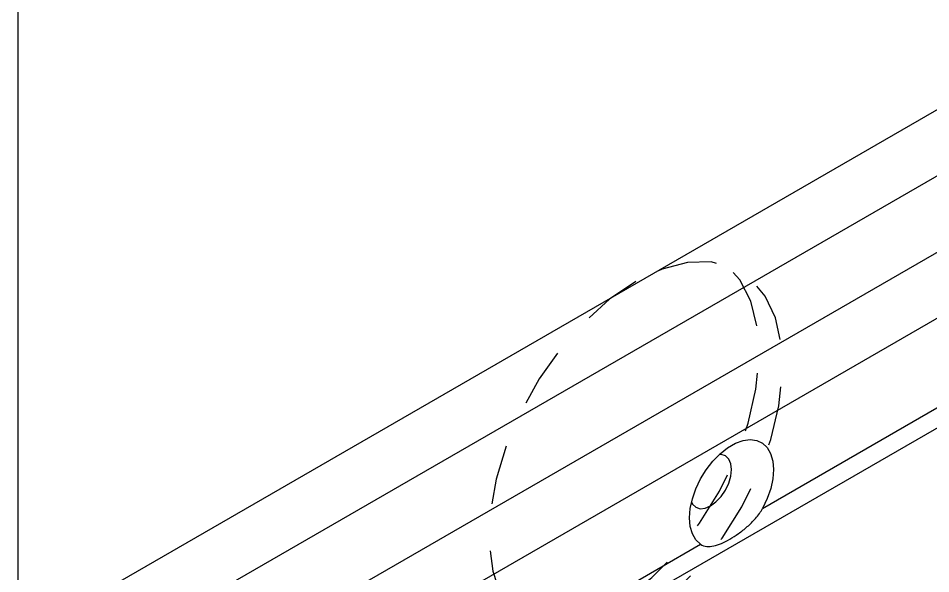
# Model space of a CAD drawing. Extents: x -3.9 to 19, y -12.2 to 0.
# Drawn here: x 11.905 to 13.827, y -9.296 to -8.125 of the extents above; entities that cross this region are included whole.
import ezdxf

# ---------------------------------------------------------------- set-up
doc = ezdxf.new("R2010")
doc.units = 0
doc.header["$LTSCALE"] = 0.5
doc.header["$MEASUREMENT"] = 0
doc.linetypes.add('HIDDEN', pattern=[0.375, 0.25, -0.125])
doc.layers.add('Housing', color=150, linetype='CONTINUOUS')
doc.layers.add('Jig', color=41, linetype='CONTINUOUS', lineweight=13)

msp = doc.modelspace()

# ---------------------------------------------------------------- linework, layer by layer
at = {"layer": 'Housing', "linetype": 'HIDDEN', "lineweight": 25, "transparency": 16777216, "flags": 128}
for points in [[(13.205778, -8.679885), (13.150571, -8.717492), (13.09714, -8.765366), (13.0472, -8.821968), (13.002356, -8.885478), (12.964051, -8.953856), (12.933516, -9.024903), (12.91173, -9.096336), (12.899396, -9.165859), (12.896909, -9.231238), (12.90435, -9.290371), (12.921478, -9.341358), (12.947745, -9.38256), (12.982304, -9.412652), (13.024046, -9.430668), (13.07163, -9.436028), (13.123524, -9.428561), (13.178063, -9.408505), (13.233492, -9.376506), (13.288031, -9.333593), (13.339926, -9.281144), (13.387509, -9.220845), (13.429251, -9.154635), (13.46381, -9.084641), (13.490077, -9.013113), (13.507205, -8.94235), (13.514646, -8.874626), (13.512159, -8.812119), (13.499825, -8.756836), (13.47804, -8.710556), (13.447504, -8.674764), (13.409199, -8.650613), (13.364355, -8.638878), (13.314415, -8.639936), (13.260984, -8.653753), (13.205778, -8.679885)], [(12.963896, -9.398928), (12.972712, -9.401646), (13.020699, -9.407568), (13.07316, -9.400334), (13.128366, -9.380184), (13.184496, -9.34778), (13.239702, -9.304192), (13.292163, -9.250855), (13.34015, -9.189528), (13.382083, -9.122233), (13.416577, -9.051186), (13.442498, -8.97873), (13.45899, -8.907252), (13.46551, -8.83911), (13.461843, -8.776548), (13.448109, -8.721628), (13.424762, -8.676161), (13.3977, -8.645881)]]:
    msp.add_lwpolyline(points, dxfattribs=at)
at = {"layer": 'Jig', "linetype": 'Continuous', "lineweight": 25, "transparency": 16777216}
for p, q in [((11.904866, -9.435301), (14.556491, -7.90455)), ((14.600685, -8.018455), (11.94906, -9.549206)), ((11.904866, -9.435301), (11.904866, -8.106603)), ((12.037447, -9.659159), (14.689072, -8.128408)), ((14.4027, -8.433145), (12.412207, -9.582232)), ((13.472857, -9.158275), (14.733266, -8.430657)), ((12.055748, -10.018637), (14.707373, -8.487887)), ((12.081641, -9.961407), (13.34205, -9.233788))]:
    msp.add_line(p, q, dxfattribs=at)
at = {"layer": 'Jig', "linetype": 'Continuous', "lineweight": 25, "transparency": 16777216, "flags": 128}
for points in [[(13.34205, -9.233788), (13.332244, -9.224412), (13.324997, -9.211736), (13.320553, -9.19619), (13.319066, -9.178304), (13.320585, -9.158685), (13.325058, -9.138002), (13.332334, -9.116957), (13.342165, -9.096267), (13.354216, -9.076635), (13.368078, -9.058728), (13.383279, -9.043157), (13.399303, -9.03045), (13.415604, -9.02104), (13.431627, -9.015246), (13.446829, -9.013267), (13.460691, -9.015168), (13.472742, -9.020886), (13.482573, -9.030226), (13.489849, -9.04287), (13.494322, -9.058389), (13.495841, -9.076254), (13.494353, -9.095857), (13.48991, -9.116533), (13.482662, -9.137578), (13.472857, -9.158275)], [(13.407453, -9.076352), (13.405948, -9.064013), (13.401533, -9.054253), (13.394509, -9.047738), (13.385357, -9.044912), (13.381433, -9.044854)], [(13.322979, -9.146112), (13.324987, -9.149475), (13.33201, -9.15599), (13.341163, -9.158817), (13.351821, -9.157762), (13.36326, -9.152898), (13.374698, -9.144555), (13.385357, -9.133304), (13.394509, -9.11991), (13.401533, -9.105286), (13.405948, -9.090429), (13.407453, -9.076352)]]:
    msp.add_lwpolyline(points, dxfattribs=at)
at = {"layer": 'Jig', "linetype": 'Continuous', "lineweight": 25, "transparency": 16777216}
msp.add_open_spline([(13.34205, -9.233788), (13.34616, -9.236637), (13.350501, -9.238058), (13.359806, -9.239061), (13.364816, -9.238596), (13.375164, -9.236266), (13.38055, -9.234411), (13.39187, -9.229539), (13.397773, -9.226525), (13.409758, -9.219607), (13.415887, -9.215683), (13.428381, -9.206804), (13.434588, -9.201961), (13.446674, -9.191368), (13.452572, -9.185619), (13.463715, -9.172738), (13.468753, -9.165858), (13.472857, -9.158275)], degree=3, knots=[0, 0, 0, 0, 0.125, 0.125, 0.25, 0.25, 0.375, 0.375, 0.5, 0.5, 0.625, 0.625, 0.75, 0.75, 0.875, 0.875, 1, 1, 1, 1], dxfattribs=at)

doc.saveas('drawing.dxf')
